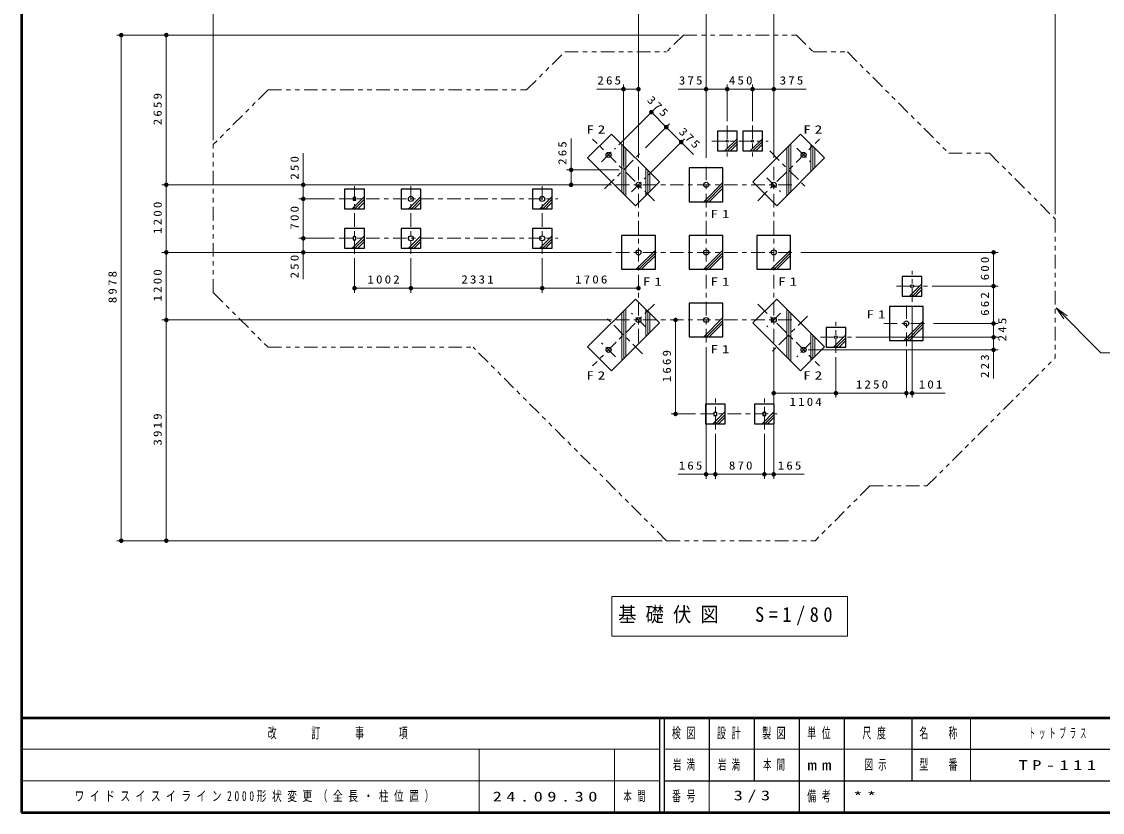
# Model space of a CAD drawing. Units: millimetres on the paper, scale 1:80. Extents: x -385 to 0, y -594 to 267.
# Drawn here: x -385 to -145.3, y -594 to -418.5 of the extents above; entities that cross this region are included whole.
import ezdxf

# ---------------------------------------------------------------- set-up
doc = ezdxf.new("R2010")
doc.units = ezdxf.units.MM
doc.linetypes.add('USER2', pattern=[6, 3, -1, 1, -1])
doc.linetypes.add('USER3', pattern=[8, 3, -1, 1, -1, 1, -1])
doc.layers.add('1_80', color=70, linetype='Continuous', lineweight=13)
doc.layers.add('LY_3', color=7, linetype='Continuous', lineweight=13)
doc.layers.add('LY_5', color=7, linetype='Continuous')
doc.styles.add('ＭＳ ゴシック', font='')
doc.styles.get('ＭＳ ゴシック').set_extended_font_data('MS Gothic')

# ---------------------------------------------------------------- blocks, each defined once
blk = doc.blocks.new('filled_dot')
at = {"color": 0, "linetype": 'Continuous', "lineweight": -2, "const_width": 1.25}
blk.add_lwpolyline([(-0.625, 0, 1), (0.625, 0, 1)], format="xyb", close=True, dxfattribs=at)

msp = doc.modelspace()

# ---------------------------------------------------------------- linework, layer by layer
at = {"layer": '1_80', "color": 7}
for p, q in [((-342.481, -444.792), (-342.481, -410.478)), ((-248.168, -448.713), (-248.168, -410.478)), ((-233.168, -448.713), (-233.168, -410.478)), ((-218.168, -448.713), (-218.168, -410.478)), ((-155.743, -461.262), (-155.743, -410.478)), ((-353.902, -421.478), (-363.902, -421.478)), ((-362.902, -533.701), (-362.902, -421.478)), ((-239.209, -421.478), (-353.902, -421.478)), ((-352.902, -454.713), (-352.902, -421.478)), ((-257.414, -433.483), (-248.168, -433.483)), ((-251.483, -450.399), (-251.483, -432.483)), ((-239.346, -433.483), (-228.481, -433.483)), ((-228.481, -440.576), (-228.481, -432.483)), ((-228.481, -433.483), (-222.856, -433.483)), ((-222.856, -440.576), (-222.856, -432.483)), ((-222.856, -433.483), (-210.992, -433.483)), ((-252.557, -445.844), (-244.601, -437.887)), ((-245.308, -438.594), (-241.993, -441.909)), ((-246.577, -446.493), (-241.286, -441.202)), ((-241.993, -441.909), (-235.93, -447.972)), ((-263.104, -454.713), (-263.104, -444.423)), ((-251.856, -445.722), (-251.856, -456.329)), ((-245.928, -452.473), (-237.972, -444.516)), ((-226.293, -444.486), (-229.008, -447.201)), ((-226.293, -445.105), (-228.39, -447.201)), ((-226.293, -445.723), (-227.771, -447.201)), ((-220.668, -444.486), (-223.383, -447.201)), ((-220.668, -445.105), (-222.765, -447.201)), ((-220.668, -445.723), (-222.146, -447.201)), ((-214.352, -445.593), (-214.352, -456.2)), ((-209.924, -445.722), (-209.924, -451.772)), ((-322.516, -447.716), (-322.516, -457.838)), ((-251.419, -446.16), (-251.419, -456.767)), ((-250.981, -446.597), (-250.981, -457.204)), ((-215.227, -446.468), (-215.227, -457.075)), ((-214.789, -446.031), (-214.789, -456.637)), ((-209.486, -446.16), (-209.486, -451.334)), ((-209.049, -446.597), (-209.049, -450.897)), ((-252.483, -451.399), (-264.104, -451.399)), ((-246.553, -451.026), (-246.553, -457.075)), ((-246.115, -451.463), (-246.115, -456.637)), ((-245.678, -451.901), (-245.678, -456.2)), ((-254.168, -454.713), (-353.902, -454.713)), ((-352.902, -469.713), (-352.902, -454.713)), ((-229.418, -454.186), (-233.696, -458.463)), ((-229.418, -454.805), (-233.077, -458.463)), ((-229.418, -455.423), (-232.458, -458.463)), ((-315.59, -457.838), (-323.516, -457.838)), ((-322.516, -466.588), (-322.516, -457.838)), ((-308.965, -457.311), (-311.68, -460.026)), ((-296.446, -457.311), (-299.161, -460.026)), ((-267.31, -457.311), (-270.025, -460.026)), ((-308.965, -457.93), (-311.061, -460.026)), ((-308.965, -458.548), (-310.443, -460.026)), ((-296.446, -457.93), (-298.543, -460.026)), ((-296.446, -458.548), (-297.924, -460.026)), ((-267.31, -457.93), (-269.407, -460.026)), ((-267.31, -458.548), (-268.788, -460.026)), ((-315.59, -466.588), (-323.516, -466.588)), ((-322.516, -466.588), (-322.516, -475.63)), ((-308.965, -466.061), (-311.68, -468.776)), ((-308.965, -466.68), (-311.061, -468.776)), ((-308.965, -467.298), (-310.443, -468.776)), ((-296.446, -466.061), (-299.161, -468.776)), ((-296.446, -466.68), (-298.543, -468.776)), ((-296.446, -467.298), (-297.924, -468.776)), ((-267.31, -466.061), (-270.025, -468.776)), ((-267.31, -466.68), (-269.407, -468.776)), ((-267.31, -467.298), (-268.788, -468.776)), ((-254.168, -469.713), (-353.902, -469.713)), ((-352.902, -484.713), (-352.902, -469.713)), ((-244.418, -469.186), (-248.696, -473.463)), ((-244.418, -469.805), (-248.077, -473.463)), ((-229.418, -469.186), (-233.696, -473.463)), ((-229.418, -469.805), (-233.077, -473.463)), ((-214.418, -469.186), (-218.696, -473.463)), ((-214.418, -469.805), (-218.077, -473.463)), ((-212.168, -469.713), (-168.391, -469.713)), ((-169.391, -469.713), (-169.391, -477.213)), ((-311.153, -471.026), (-311.153, -478.652)), ((-298.634, -471.026), (-298.634, -478.652)), ((-269.498, -471.026), (-269.498, -478.652)), ((-244.418, -470.423), (-247.458, -473.463)), ((-229.418, -470.423), (-232.458, -473.463)), ((-214.418, -470.423), (-217.458, -473.463)), ((-185.293, -476.686), (-188.008, -479.401)), ((-298.634, -477.652), (-311.153, -477.652)), ((-269.498, -477.652), (-298.634, -477.652)), ((-248.168, -477.652), (-269.498, -477.652)), ((-185.293, -477.305), (-187.389, -479.401)), ((-185.293, -477.923), (-186.77, -479.401)), ((-183.043, -477.213), (-168.391, -477.213)), ((-169.391, -477.213), (-169.391, -485.488)), ((-187.48, -481.651), (-187.48, -501.952)), ((-251.856, -483.098), (-251.856, -493.704)), ((-251.419, -482.66), (-251.419, -493.267)), ((-250.981, -482.223), (-250.981, -492.829)), ((-246.553, -482.352), (-246.553, -488.401)), ((-246.115, -482.789), (-246.115, -487.963)), ((-245.678, -483.227), (-245.678, -487.526)), ((-229.418, -484.186), (-233.696, -488.463)), ((-215.227, -482.352), (-215.227, -492.958)), ((-214.789, -482.789), (-214.789, -493.396)), ((-214.352, -483.227), (-214.352, -493.833)), ((-153.778, -484.476), (-155.545, -482.001)), ((-155.545, -482.001), (-153.071, -483.769)), ((-155.545, -482.001), (-153.424, -484.122)), ((-254.168, -484.713), (-353.902, -484.713)), ((-352.902, -533.701), (-352.902, -484.713)), ((-239.945, -505.576), (-239.945, -484.713)), ((-229.418, -484.805), (-233.077, -488.463)), ((-229.418, -485.423), (-232.458, -488.463)), ((-184.994, -484.961), (-189.271, -489.238)), ((-184.994, -485.58), (-188.652, -489.238)), ((-184.994, -486.198), (-188.034, -489.238)), ((-182.744, -485.488), (-168.391, -485.488)), ((-169.391, -485.488), (-169.391, -488.554)), ((-209.924, -487.655), (-209.924, -493.704)), ((-209.486, -488.092), (-209.486, -493.267)), ((-209.049, -488.53), (-209.049, -492.829)), ((-202.178, -488.027), (-204.893, -490.742)), ((-202.178, -488.646), (-204.274, -490.742)), ((-199.928, -488.554), (-168.391, -488.554)), ((-169.391, -488.554), (-169.391, -497.718)), ((-233.168, -490.713), (-233.168, -519.956)), ((-218.168, -490.713), (-218.168, -501.952)), ((-210.539, -491.342), (-168.391, -491.342)), ((-202.178, -489.264), (-203.655, -490.742)), ((-204.365, -492.992), (-204.365, -501.952)), ((-188.744, -491.488), (-188.744, -501.952)), ((-204.365, -500.952), (-218.168, -500.952)), ((-188.744, -500.952), (-204.365, -500.952)), ((-180.14, -500.952), (-188.744, -500.952)), ((-218.168, -501.952), (-218.168, -519.956)), ((-235.543, -505.576), (-240.945, -505.576)), ((-228.918, -505.048), (-231.633, -507.763)), ((-228.918, -505.667), (-231.015, -507.763)), ((-218.043, -505.048), (-220.758, -507.763)), ((-218.043, -505.667), (-220.14, -507.763)), ((-228.918, -506.286), (-230.396, -507.763)), ((-218.043, -506.286), (-219.521, -507.763)), ((-231.106, -510.013), (-231.106, -519.956)), ((-220.231, -510.013), (-220.231, -519.956)), ((-231.106, -518.956), (-239.381, -518.956)), ((-220.231, -518.956), (-231.106, -518.956)), ((-211.417, -518.956), (-220.231, -518.956)), ((-353.902, -533.701), (-363.902, -533.701)), ((-242.919, -533.701), (-353.902, -533.701)), ((-254.068, -546.061), (-254.068, -554.861)), ((-201.768, -546.061), (-254.068, -546.061)), ((-201.768, -554.861), (-201.768, -546.061)), ((-254.068, -554.861), (-201.768, -554.861))]:
    msp.add_line(p, q, dxfattribs=at)
at = {"layer": '1_80', "color": 2, "linetype": 'USER3'}
for p, q in [((-238.209, -421.478), (-241.922, -425.191)), ((-238.209, -421.478), (-213.128, -421.478)), ((-213.128, -421.478), (-209.415, -425.191)), ((-272.968, -433.648), (-264.511, -425.191)), ((-264.511, -425.191), (-241.922, -425.191)), ((-209.415, -425.191), (-201.826, -425.191)), ((-201.826, -425.191), (-179.327, -447.69)), ((-330.337, -433.648), (-272.968, -433.648)), ((-179.327, -447.69), (-170.315, -447.69)), ((-330.337, -490.778), (-284.841, -490.778)), ((-241.919, -533.701), (-284.841, -490.778)), ((-196.856, -521.557), (-209, -533.701)), ((-196.856, -521.557), (-184.171, -521.557)), ((-241.919, -533.701), (-209, -533.701))]:
    msp.add_line(p, q, dxfattribs=at)
at = {"layer": '1_80', "color": 7, "linetype": 'USER3'}
for p, q in [((-330.337, -433.648), (-342.481, -445.792)), ((-342.481, -478.635), (-342.481, -445.792)), ((-170.315, -447.69), (-155.743, -462.262)), ((-155.743, -462.262), (-155.743, -493.129)), ((-342.481, -478.635), (-330.337, -490.778)), ((-184.171, -521.557), (-155.743, -493.129))]:
    msp.add_line(p, q, dxfattribs=at)
at = {"layer": '1_80', "color": 7, "lineweight": 25}
for p, q in [((-259.438, -448.747), (-254.135, -443.444)), ((-243.528, -454.05), (-254.135, -443.444)), ((-226.293, -442.826), (-230.668, -442.826)), ((-230.668, -442.826), (-230.668, -447.201)), ((-226.293, -447.201), (-226.293, -442.826)), ((-220.668, -442.826), (-225.043, -442.826)), ((-225.043, -442.826), (-225.043, -447.201)), ((-212.202, -443.444), (-222.809, -454.05)), ((-220.668, -447.201), (-220.668, -442.826)), ((-212.202, -443.444), (-206.899, -448.747)), ((-230.668, -447.201), (-226.293, -447.201)), ((-225.043, -447.201), (-220.668, -447.201)), ((-259.438, -448.747), (-248.831, -459.354)), ((-217.506, -459.354), (-206.899, -448.747)), ((-229.418, -450.963), (-236.918, -450.963)), ((-236.918, -450.963), (-236.918, -458.463)), ((-229.418, -458.463), (-229.418, -450.963)), ((-248.831, -459.354), (-243.528, -454.05)), ((-222.809, -454.05), (-217.506, -459.354)), ((-308.965, -455.651), (-313.34, -455.651)), ((-313.34, -455.651), (-313.34, -460.026)), ((-308.965, -460.026), (-308.965, -455.651)), ((-296.446, -455.651), (-300.821, -455.651)), ((-300.821, -455.651), (-300.821, -460.026)), ((-296.446, -460.026), (-296.446, -455.651)), ((-267.31, -455.651), (-271.685, -455.651)), ((-271.685, -455.651), (-271.685, -460.026)), ((-267.31, -460.026), (-267.31, -455.651)), ((-313.34, -460.026), (-308.965, -460.026)), ((-300.821, -460.026), (-296.446, -460.026)), ((-271.685, -460.026), (-267.31, -460.026)), ((-236.918, -458.463), (-229.418, -458.463)), ((-308.965, -464.401), (-313.34, -464.401)), ((-313.34, -464.401), (-313.34, -468.776)), ((-308.965, -468.776), (-308.965, -464.401)), ((-296.446, -464.401), (-300.821, -464.401)), ((-300.821, -464.401), (-300.821, -468.776)), ((-296.446, -468.776), (-296.446, -464.401)), ((-267.31, -464.401), (-271.685, -464.401)), ((-271.685, -464.401), (-271.685, -468.776)), ((-267.31, -468.776), (-267.31, -464.401)), ((-244.418, -465.963), (-251.918, -465.963)), ((-251.918, -465.963), (-251.918, -473.463)), ((-244.418, -473.463), (-244.418, -465.963)), ((-229.418, -465.963), (-236.918, -465.963)), ((-236.918, -465.963), (-236.918, -473.463)), ((-229.418, -473.463), (-229.418, -465.963)), ((-214.418, -465.963), (-221.918, -465.963)), ((-221.918, -465.963), (-221.918, -473.463)), ((-214.418, -473.463), (-214.418, -465.963)), ((-313.34, -468.776), (-308.965, -468.776)), ((-300.821, -468.776), (-296.446, -468.776)), ((-271.685, -468.776), (-267.31, -468.776)), ((-251.918, -473.463), (-244.418, -473.463)), ((-236.918, -473.463), (-229.418, -473.463)), ((-221.918, -473.463), (-214.418, -473.463)), ((-185.293, -475.026), (-189.668, -475.026)), ((-189.668, -475.026), (-189.668, -479.401)), ((-185.293, -479.401), (-185.293, -475.026)), ((-189.668, -479.401), (-185.293, -479.401)), ((-248.831, -480.073), (-259.438, -490.679)), ((-243.528, -485.376), (-248.831, -480.073)), ((-229.418, -480.963), (-236.918, -480.963)), ((-236.918, -480.963), (-236.918, -488.463)), ((-229.418, -488.463), (-229.418, -480.963)), ((-217.506, -480.073), (-222.809, -485.376)), ((-206.899, -490.679), (-217.506, -480.073)), ((-184.994, -481.738), (-192.494, -481.738)), ((-192.494, -481.738), (-192.494, -489.238)), ((-184.994, -489.238), (-184.994, -481.738)), ((-254.135, -495.983), (-243.528, -485.376)), ((-222.809, -485.376), (-212.202, -495.983)), ((-202.178, -486.367), (-206.553, -486.367)), ((-206.553, -486.367), (-206.553, -490.742)), ((-202.178, -490.742), (-202.178, -486.367)), ((-236.918, -488.463), (-229.418, -488.463)), ((-254.135, -495.983), (-259.438, -490.679)), ((-206.899, -490.679), (-212.202, -495.983)), ((-206.553, -490.742), (-202.178, -490.742)), ((-192.494, -489.238), (-184.994, -489.238)), ((-228.918, -503.388), (-233.293, -503.388)), ((-233.293, -503.388), (-233.293, -507.763)), ((-228.918, -507.763), (-228.918, -503.388)), ((-218.043, -503.388), (-222.418, -503.388)), ((-222.418, -503.388), (-222.418, -507.763)), ((-218.043, -507.763), (-218.043, -503.388)), ((-233.293, -507.763), (-228.918, -507.763)), ((-222.418, -507.763), (-218.043, -507.763))]:
    msp.add_line(p, q, dxfattribs=at)
at = {"layer": '1_80', "color": 7, "linetype": 'USER2'}
for p, q in [((-228.481, -441.576), (-228.481, -448.451)), ((-222.856, -441.576), (-222.856, -448.451)), ((-244.633, -458.249), (-258.333, -444.549)), ((-231.918, -445.013), (-219.418, -445.013)), ((-221.704, -458.249), (-208.004, -444.549)), ((-256.331, -449.617), (-253.265, -446.551)), ((-255.681, -455.597), (-247.285, -447.2)), ((-219.052, -447.2), (-210.655, -455.597)), ((-213.072, -446.551), (-210.006, -449.617)), ((-248.168, -489.713), (-248.168, -449.713)), ((-233.168, -489.713), (-233.168, -449.713)), ((-218.168, -489.713), (-218.168, -449.713)), ((-311.153, -470.026), (-311.153, -454.401)), ((-298.634, -470.026), (-298.634, -454.401)), ((-269.498, -470.026), (-269.498, -454.401)), ((-253.168, -454.713), (-213.168, -454.713)), ((-249.702, -456.246), (-246.635, -453.18)), ((-219.702, -453.18), (-216.635, -456.246)), ((-314.59, -457.838), (-266.06, -457.838)), ((-314.59, -466.588), (-266.06, -466.588)), ((-253.168, -469.713), (-213.168, -469.713)), ((-187.48, -480.651), (-187.48, -473.776)), ((-190.918, -477.213), (-184.043, -477.213)), ((-244.633, -481.178), (-258.333, -494.878)), ((-221.704, -481.178), (-208.004, -494.878)), ((-188.744, -490.488), (-188.744, -480.488)), ((-247.285, -492.226), (-255.681, -483.829)), ((-246.635, -486.246), (-249.702, -483.18)), ((-216.635, -483.18), (-219.702, -486.246)), ((-210.655, -483.829), (-219.052, -492.226)), ((-253.168, -484.713), (-213.168, -484.713)), ((-204.365, -491.992), (-204.365, -485.117)), ((-193.744, -485.488), (-183.744, -485.488)), ((-207.803, -488.554), (-200.928, -488.554)), ((-253.265, -492.875), (-256.331, -489.809)), ((-210.006, -489.809), (-213.072, -492.875)), ((-231.106, -509.013), (-231.106, -502.138)), ((-220.231, -509.013), (-220.231, -502.138)), ((-234.417, -505.576), (-216.92, -505.576))]:
    msp.add_line(p, q, dxfattribs=at)
at = {"layer": '1_80', "lineweight": 25}
for p, q in [((-311.465, -457.526), (-311.465, -458.151)), ((-310.84, -457.526), (-311.465, -457.526)), ((-310.84, -458.151), (-310.84, -457.526)), ((-311.465, -458.151), (-310.84, -458.151)), ((-311.465, -466.276), (-311.465, -466.901)), ((-310.84, -466.276), (-311.465, -466.276)), ((-311.465, -466.901), (-310.84, -466.901)), ((-310.84, -466.901), (-310.84, -466.276))]:
    msp.add_line(p, q, dxfattribs=at)
at = {"layer": '1_80', "color": 7}
msp.add_lwpolyline([(-155.545, -482.001), (-145.572, -491.974), (-122.748, -491.974)], dxfattribs=at)
at = {"layer": '1_80', "color": 7, "lineweight": 25}
for points in [[(-231.418, -505.888), (-230.793, -505.888), (-230.793, -505.263), (-231.418, -505.263)], [(-220.543, -505.888), (-219.918, -505.888), (-219.918, -505.263), (-220.543, -505.263)]]:
    msp.add_lwpolyline(points, close=True, dxfattribs=at)
for centre, radius in [((-228.481, -445.013), 0.212), ((-222.856, -445.013), 0.212), ((-254.798, -448.084), 0.557), ((-211.539, -448.084), 0.557), ((-248.168, -454.713), 0.557), ((-233.168, -454.713), 0.557), ((-218.168, -454.713), 0.557), ((-298.634, -457.838), 0.557), ((-269.498, -457.838), 0.557), ((-298.634, -466.588), 0.557), ((-269.498, -466.588), 0.557), ((-248.168, -469.713), 0.557), ((-233.168, -469.713), 0.557), ((-218.168, -469.713), 0.557), ((-187.48, -477.213), 0.304), ((-248.168, -484.713), 0.557), ((-233.168, -484.713), 0.557), ((-218.168, -484.713), 0.557), ((-188.744, -485.488), 0.557), ((-204.365, -488.554), 0.304), ((-254.798, -491.342), 0.557), ((-211.539, -491.342), 0.557)]:
    msp.add_circle(centre, radius, dxfattribs=at)
at = {"layer": 'LY_3', "lineweight": 50}
for p, q in [((-385, -327), (-385, -594)), ((-385, -573), (0, -573)), ((-385, -594), (0, -594))]:
    msp.add_line(p, q, dxfattribs=at)
at = {"layer": 'LY_3', "color": 211, "lineweight": 25}
for p, q in [((-243.5, -573), (-243.5, -594)), ((-242.5, -573), (-242.5, -594)), ((-232.5, -573), (-232.5, -587)), ((-222.5, -573), (-222.5, -587)), ((-212.5, -573), (-212.5, -594)), ((-202.5, -573), (-202.5, -587)), ((-187.5, -573), (-187.5, -587)), ((-187.5, -580), (-70, -580)), ((-242.5, -587), (0, -587))]:
    msp.add_line(p, q, dxfattribs=at)
at = {"layer": 'LY_3'}
for p, q in [((-174.5, -573), (-174.5, -587)), ((-385, -580), (-243.5, -580)), ((-283.5, -580), (-283.5, -594)), ((-253.5, -580), (-253.5, -594)), ((-242.5, -580), (-187.5, -580)), ((-385, -587), (-243.5, -587)), ((-232.5, -587), (-232.5, -594))]:
    msp.add_line(p, q, dxfattribs=at)
at = {"layer": 'LY_3', "lineweight": 25}
msp.add_line((-202.5, -587), (-202.5, -594), dxfattribs=at)

# ---------------------------------------------------------------- block references
at = {"layer": '1_80', "color": 7, "xscale": 0.4, "yscale": 0.4}
for p, rotation in [((-362.902, -421.478), 270), ((-352.902, -421.478), 270), ((-248.168, -433.483), 180), ((-228.481, -433.483), 180), ((-222.856, -433.483), 180), ((-218.168, -433.483), 180), ((-245.308, -438.594), 315), ((-241.993, -441.909), 315), ((-241.993, -441.909), 135), ((-238.679, -445.224), 135), ((-263.104, -451.399), 270), ((-352.902, -454.713), 90), ((-352.902, -454.713), 270), ((-322.516, -454.713), 270), ((-263.104, -454.713), 90), ((-322.516, -457.838), 90), ((-322.516, -457.838), 270), ((-322.516, -466.588), 90), ((-322.516, -466.588), 270), ((-352.902, -469.713), 90), ((-352.902, -469.713), 270), ((-322.516, -469.713), 90), ((-169.391, -469.713), 270), ((-169.391, -477.213), 90), ((-169.391, -477.213), 270), ((-298.634, -477.652), 180), ((-269.498, -477.652), 180), ((-248.168, -477.652), 180), ((-352.902, -484.713), 90), ((-352.902, -484.713), 270), ((-239.945, -484.713), 270), ((-169.391, -485.488), 90), ((-169.391, -485.488), 270), ((-169.391, -488.554), 90), ((-169.391, -488.554), 270), ((-169.391, -491.342), 90), ((-204.365, -500.952), 180), ((-188.744, -500.952), 180), ((-187.48, -500.952), 180), ((-239.945, -505.576), 90), ((-231.106, -518.956), 180), ((-220.231, -518.956), 180), ((-218.168, -518.956), 180), ((-362.902, -533.701), 90), ((-352.902, -533.701), 90)]:
    msp.add_blockref('filled_dot', p, dxfattribs=dict(at, rotation=rotation))
for p in [(-251.483, -433.483), (-233.168, -433.483), (-228.481, -433.483), (-222.856, -433.483), (-311.153, -477.652), (-298.634, -477.652), (-269.498, -477.652), (-218.168, -500.952), (-204.365, -500.952), (-188.744, -500.952), (-233.168, -518.956), (-231.106, -518.956), (-220.231, -518.956)]:
    msp.add_blockref('filled_dot', p, dxfattribs=at)

# ---------------------------------------------------------------- texts
at = {"layer": '1_80', "color": 7, "style": 'ＭＳ ゴシック'}
for s, insert, char_height, attachment_point in [('\\T1.33;\\W1.15;265', (-254.414, -432.483), 1.833, 8), ('\\T1.33;\\W1.15;375', (-236.346, -432.483), 1.833, 8), ('\\T1.33;\\W1.15;450', (-225.253, -432.483), 1.833, 8), ('\\T1.33;\\W1.15;375', (-213.992, -432.483), 1.833, 8), ('\\T1.5;\\W1.35;F2', (-259.731, -442.42), 1.833, 4), ('\\T1.5;\\W1.35;F2', (-211.606, -442.42), 1.833, 4), ('\\T1.5;\\W1.35;F1', (-232.185, -461.19), 1.833, 4), ('\\T1.33;\\W1.15;1002', (-304.472, -476.652), 1.833, 8), ('\\T1.33;\\W1.15;2331', (-283.638, -476.652), 1.833, 8), ('\\T1.33;\\W1.15;1706', (-258.41, -476.652), 1.833, 8), ('\\T1.5;\\W1.35;F1', (-247.185, -476.19), 1.833, 4), ('\\T1.5;\\W1.35;F1', (-232.185, -476.19), 1.833, 4), ('\\T1.5;\\W1.35;F1', (-217.185, -476.19), 1.833, 4), ('\\T1.5;\\W1.35;F1', (-197.584, -483.46), 1.833, 4), ('\\T1.5;\\W1.35;F1', (-232.185, -491.19), 1.833, 4), ('\\T1.5;\\W1.35;F2', (-259.731, -497.007), 1.833, 4), ('\\T1.5;\\W1.35;F2', (-211.606, -497.007), 1.833, 4), ('\\T1.33;\\W1.15;1250', (-196.131, -499.952), 1.833, 8), ('\\T1.33;\\W1.15;101', (-183.14, -499.952), 1.833, 8), ('\\T1.33;\\W1.15;1104', (-210.846, -501.952), 1.833, 2), ('\\T1.33;\\W1.15;165', (-236.381, -517.956), 1.833, 8), ('\\T1.33;\\W1.15;870', (-225.253, -517.956), 1.833, 8), ('\\T1.33;\\W1.15;165', (-214.417, -517.956), 1.833, 8), ('\\T1.5;\\W0.9;基礎伏図\u3000S=1/80', (-252.668, -550.461), 3.299, 4)]:
    msp.add_mtext(s, dxfattribs=dict(at, insert=insert, char_height=char_height, attachment_point=attachment_point))
at = {"layer": '1_80', "color": 7, "char_height": 1.833, "style": 'ＭＳ ゴシック'}
for s, insert, attachment_point, rotation in [('\\T1.33;\\W1.15;2659', (-353.902, -437.679), 8, 90), ('\\T1.33;\\W1.15;375', (-244.393, -438.095), 8, 315), ('\\T1.33;\\W1.15;375', (-237.345, -445.143), 8, 315), ('\\T1.33;\\W1.15;265', (-264.104, -447.423), 8, 90), ('\\T1.33;\\W1.15;250', (-323.516, -450.716), 8, 90), ('\\T1.33;\\W1.15;1200', (-353.902, -461.792), 8, 90), ('\\T1.33;\\W1.15;700', (-323.516, -461.797), 8, 90), ('\\T1.33;\\W1.15;250', (-323.516, -472.63), 8, 90), ('\\T1.33;\\W1.15;600', (-170.391, -473.047), 8, 90), ('\\T1.33;\\W1.15;8978', (-363.902, -477.173), 8, 90), ('\\T1.33;\\W1.15;1200', (-353.902, -476.792), 8, 90), ('\\T1.33;\\W1.15;662', (-170.391, -480.934), 8, 90), ('\\T1.33;\\W1.15;245', (-168.391, -486.605), 2, 90), ('\\T1.33;\\W1.15;1669', (-240.945, -494.717), 8, 90), ('\\T1.33;\\W1.15;223', (-170.391, -494.718), 8, 90), ('\\T1.33;\\W1.15;3919', (-353.902, -508.779), 8, 90)]:
    msp.add_mtext(s, dxfattribs=dict(at, insert=insert, attachment_point=attachment_point, rotation=rotation))
at = {"layer": 'LY_3', "color": 4, "char_height": 2.346, "attachment_point": 5, "style": 'ＭＳ ゴシック'}
for s, insert in [('\\T1.64;\\W0.6;改\u3000\u3000訂\u3000\u3000事\u3000\u3000項', (-314.25, -576.5)), ('\\T1.64;\\W0.6;検図', (-237.5, -576.5)), ('\\T1.64;\\W0.6;設計', (-227.5, -576.5)), ('\\T1.64;\\W0.6;製図', (-217.5, -576.5)), ('\\T1.64;\\W0.6;単位', (-207.5, -576.5)), ('\\T1.64;\\W0.6;尺度', (-195.25, -576.5)), ('\\T1.64;\\W0.6;名\u3000称', (-181, -576.5)), ('\\T1.64;\\W0.6;型\u3000番', (-181, -583.5)), ('\\T1.5;\\W1.35;mm', (-207.5, -583.5)), ('\\T1.64;\\W0.6;番号', (-237.5, -590.5)), ('\\T1.64;\\W0.6;備考', (-207.5, -590.5))]:
    msp.add_mtext(s, dxfattribs=dict(at, insert=insert))
at = {"layer": 'LY_5', "char_height": 2.199, "style": 'ＭＳ ゴシック'}
for s, insert, attachment_point in [('\\T1.64;\\W0.45;トットプラス', (-154.75, -576.5), 5), ('\\T1.64;\\W0.6;岩満', (-237.5, -583.5), 5), ('\\T1.64;\\W0.6;岩満', (-227.5, -583.5), 5), ('\\T1.64;\\W0.6;本間', (-217.5, -583.5), 5), ('\\T1.64;\\W0.6;図示', (-198, -583.5), 4), ('\\T1.5;\\W1.35;TP-111', (-154.75, -583.5), 5), ('\\T1.57;\\W0.7;ワイドスイスイライン2000形状変更（全長・柱位置）', (-373.25, -590.5), 4), ('\\T1.5;\\W1.35;24.09.30', (-280.5, -590.5), 4), ('\\T1.64;\\W0.6;本間', (-251.5, -590.5), 4), ('\\T1.5;\\W1.35;3/3', (-222.5, -590.5), 5), ('\\T1.5;\\W1.35;**', (-200.5, -590.5), 4)]:
    msp.add_mtext(s, dxfattribs=dict(at, insert=insert, attachment_point=attachment_point))

doc.saveas('drawing.dxf')
